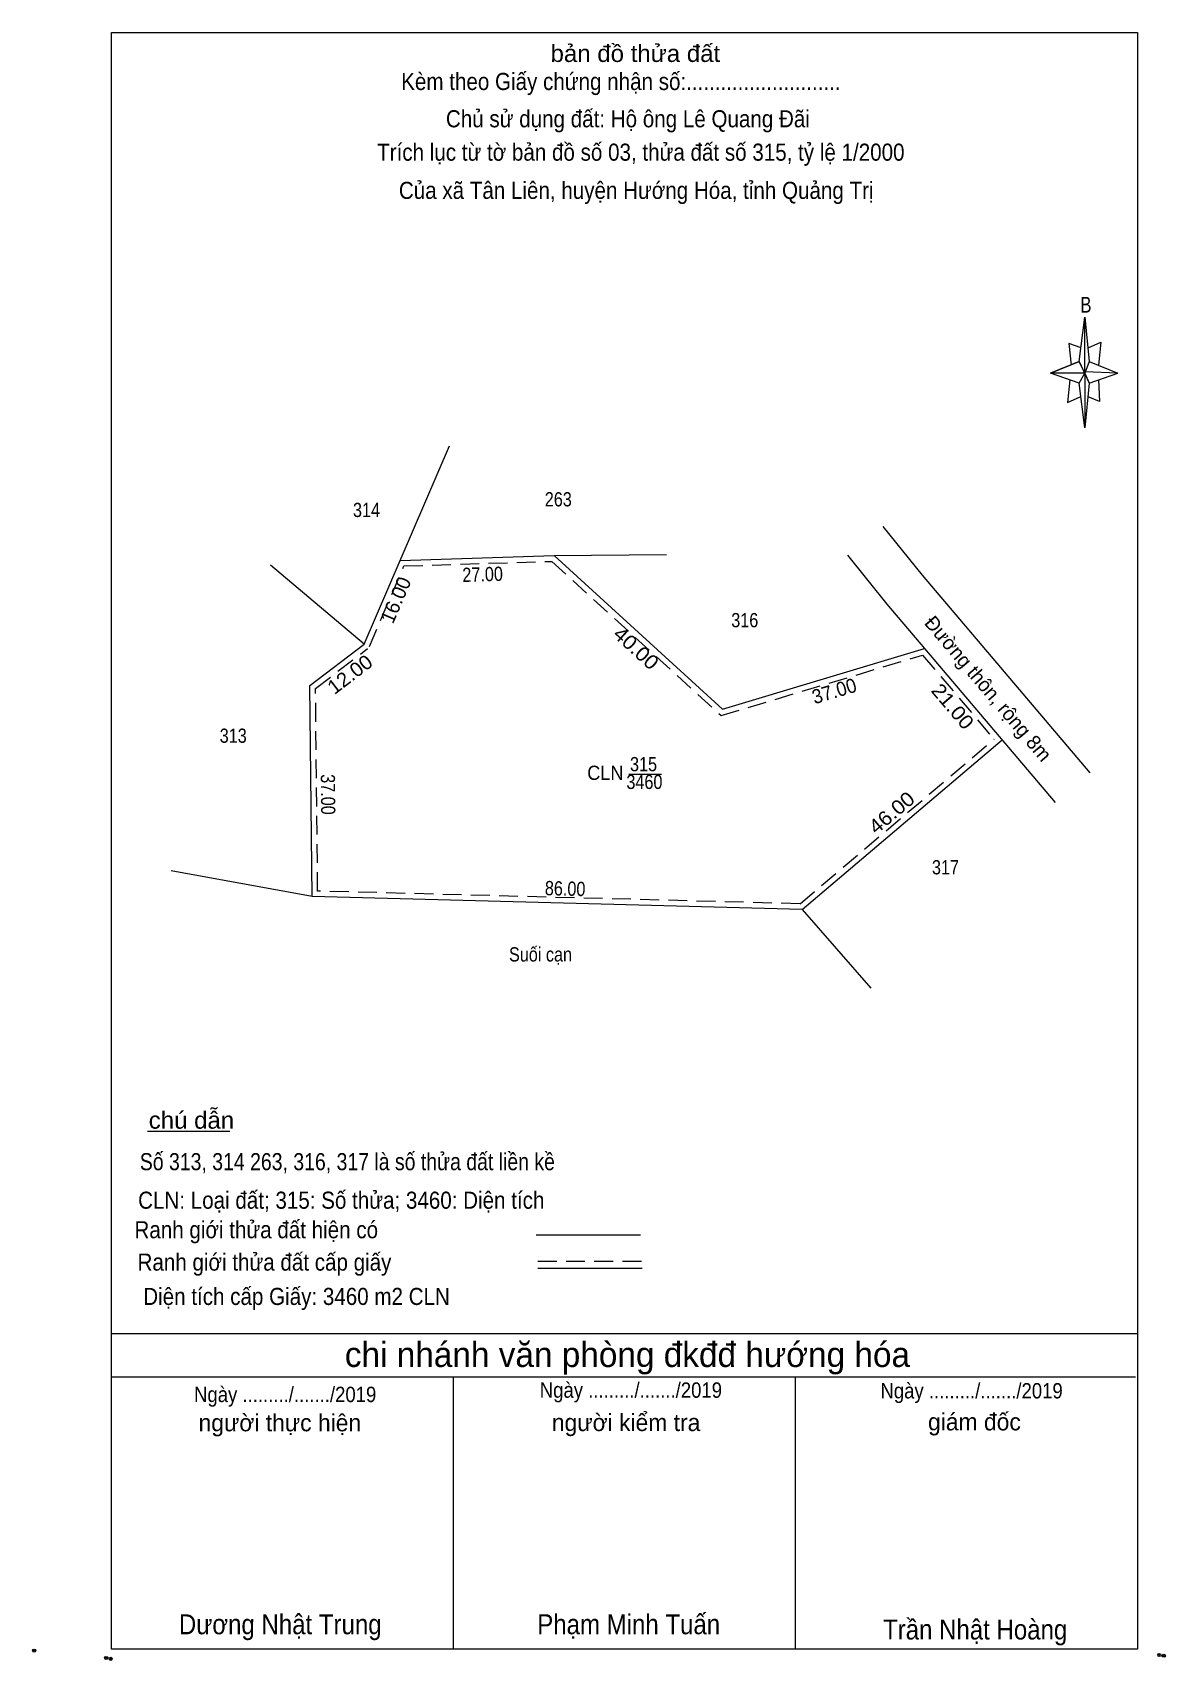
# Model space of a CAD drawing. Header units: metres. Extents: x 549111 to 549309, y 1837440 to 1837725.
import ezdxf
from ezdxf.enums import TextEntityAlignment as Align

# ---------------------------------------------------------------- set-up
doc = ezdxf.new("R2010")
doc.units = ezdxf.units.M
doc.header["$LTSCALE"] = 1.1
doc.header["$PDMODE"] = 32
doc.header["$PDSIZE"] = 0.55
doc.linetypes.add('MEDIUM_DASHED', pattern=[4.5, 3, -1.5])
for name, color, linetype, lineweight in [('10', 7, 'Continuous', 13), ('17', 7, 'Continuous', 13), ('23', 7, 'Continuous', 13), ('5', 7, 'Continuous', 13), ('6', 7, 'Continuous', 13)]:
    doc.layers.add(name, color=color, linetype=linetype, lineweight=lineweight)

msp = doc.modelspace()

# ---------------------------------------------------------------- linework, layer by layer
at = {"layer": '10'}
for p, q in [((549202.18, 1837633.74), (549221.93, 1837633.95)), ((549168.88, 1837618.21), (549152.46, 1837632.08)), ((549245.7, 1837571.65), (549280.77, 1837601.42)), ((549215.3, 1837595.38), (549221.06, 1837595.38)), ((549159.73, 1837573.93), (549135.01, 1837578.45)), ((549245.7, 1837571.65), (549257.75, 1837557.87))]:
    msp.add_line(p, q, dxfattribs=at)
at = {"layer": '10', "linetype": 'MEDIUM_DASHED'}
for p, q in [((549169.8, 1837617.82), (549175.86, 1837631.93)), ((549245.34, 1837572.66), (549279.36, 1837601.53))]:
    msp.add_line(p, q, dxfattribs=at)
at = {"layer": '10'}
for points in [[(549245.7, 1837571.65), (549159.73, 1837573.93), (549159.34, 1837610.93), (549168.88, 1837618.21), (549183.82, 1837653.02)], [(549175.19, 1837632.91), (549202.18, 1837633.74), (549231.74, 1837606.79), (549267.18, 1837617.43)]]:
    msp.add_lwpolyline(points, dxfattribs=at)
at = {"layer": '10', "linetype": 'MEDIUM_DASHED'}
for points in [[(549175.86, 1837631.93), (549201.81, 1837632.73), (549231.49, 1837605.67), (549266.84, 1837616.28)], [(549245.34, 1837572.66), (549160.72, 1837574.9), (549160.35, 1837610.44), (549169.49, 1837617.42)]]:
    msp.add_lwpolyline(points, dxfattribs=at)
at = {"layer": '17'}
msp.add_line((549130.85, 1837532.77), (549145.33, 1837532.77), dxfattribs=at)
at = {"layer": '23'}
msp.add_line((549273.28, 1837622.61), (549296.19, 1837595.62), dxfattribs=at)
at = {"layer": '23', "linetype": 'MEDIUM_DASHED'}
msp.add_line((549266.84, 1837616.28), (549279.36, 1837601.53), dxfattribs=at)
at = {"layer": '23'}
for points in [[(549259.88, 1837638.84), (549266.75, 1837630.3), (549273.28, 1837622.61)], [(549253.65, 1837633.83), (549260.58, 1837625.21), (549267.18, 1837617.43), (549290.09, 1837590.44)]]:
    msp.add_lwpolyline(points, dxfattribs=at)
at = {"layer": '5'}
for p, q in [((549124.55, 1837441.89), (549124.55, 1837725.49)), ((549294.27, 1837667.77), (549295.27, 1837675.57)), ((549296.07, 1837667.77), (549301.07, 1837665.77)), ((549294.27, 1837663.97), (549289.27, 1837665.77)), ((549296.07, 1837663.97), (549295.27, 1837656.17)), ((549297.67, 1837664.57), (549297.87, 1837660.77)), ((549297.87, 1837660.77), (549295.87, 1837661.57)), ((549124.55, 1837497.29), (549304.55, 1837497.29)), ((549124.55, 1837489.69), (549304.15, 1837489.69)), ((549124.55, 1837489.69), (549304.15, 1837489.69)), ((549124.55, 1837489.69), (549304.15, 1837489.69)), ((549184.55, 1837441.89), (549184.55, 1837489.69)), ((549244.55, 1837441.89), (549244.55, 1837489.69)), ((549304.55, 1837441.89), (549124.55, 1837441.89))]:
    msp.add_line(p, q, dxfattribs=at)
for points in [[(549124.55, 1837725.49), (549304.55, 1837725.49), (549304.55, 1837441.89)], [(549294.67, 1837670.17), (549292.47, 1837670.97), (549292.87, 1837667.17)], [(549295.87, 1837670.17), (549298.07, 1837671.17), (549297.67, 1837667.17)], [(549295.27, 1837665.77), (549294.27, 1837667.77), (549289.27, 1837665.77)], [(549292.67, 1837664.57), (549292.27, 1837660.57), (549294.47, 1837661.57)], [(549295.27, 1837665.77), (549296.07, 1837663.97), (549301.07, 1837665.77)]]:
    msp.add_lwpolyline(points, dxfattribs=at)
for points in [[(549295.27, 1837675.57), (549296.07, 1837667.77), (549295.27, 1837665.77)], [(549295.27, 1837665.77), (549289.27, 1837665.77), (549294.27, 1837667.77), (549296.07, 1837663.97), (549301.07, 1837665.77), (549295.27, 1837665.97)], [(549295.27, 1837665.77), (549295.27, 1837656.17), (549294.27, 1837663.97)]]:
    msp.add_lwpolyline(points, close=True, dxfattribs=at)
for p in [(549308.35, 1837440.89), (549309.15, 1837440.77), (549123.63, 1837440.37), (549124.43, 1837440.21)]:
    msp.add_point(p, dxfattribs=at)
at = {"layer": '6'}
for p, q in [((549199.07, 1837514.59), (549217.35, 1837514.59)), ((549199.35, 1837508.73), (549217.63, 1837508.73))]:
    msp.add_line(p, q, dxfattribs=at)
at = {"layer": '6', "linetype": 'MEDIUM_DASHED'}
msp.add_line((549199.35, 1837509.97), (549217.75, 1837509.97), dxfattribs=at)
at = {"layer": '6'}
msp.add_point((549110.99, 1837441.65), dxfattribs=at)

# ---------------------------------------------------------------- texts
at = {"layer": '10'}
for s, width, p in [('263', 0.85, (549202.93, 1837642.37)), ('314', 0.85, (549169.285, 1837640.5)), ('316', 0.85, (549235.64, 1837621.17)), ('313', 0.85, (549145.91, 1837600.9)), ('315', 0.85, (549217.88, 1837595.91)), ('CLN', 0.95, (549211.185, 1837594.39)), ('3460', 0.85, (549218.035, 1837592.8)), ('317', 0.85, (549270.84, 1837577.82)), ('Suối cạn', 0.85, (549199.81, 1837562.54))]:
    msp.add_text(s, height=2.5, dxfattribs=dict(at, width=width)).set_placement(p, align=Align.CENTER)
for s, rotation, p in [('16.00', 66.772, (549175.575, 1837625.462)), ('Đường thôn, rộng 8m', 310.326, (549277.384, 1837609.604))]:
    msp.add_text(s, height=2.5, rotation=rotation, dxfattribs=at).set_placement(p, align=Align.CENTER)
for s, rotation, width, p in [('27.00', 1.761, 0.85, (549189.697, 1837629.213)), ('40.00', 317.644, 1.1, (549215.738, 1837616.584)), ('12.00', 37.347, 1.05, (549167.142, 1837611.909)), ('37.00', 16.711, 0.95, (549251.686, 1837608.792)), ('21.00', 310.326, 1.1, (549271.155, 1837606.484)), ('37.00', 270.604, 0.85, (549161.298, 1837591.828)), ('46.00', 40.327, 1.1, (549262.206, 1837587.696)), ('86.00', 358.481, 0.85, (549204.102, 1837574.093))]:
    msp.add_text(s, height=2.5, rotation=rotation, dxfattribs=dict(at, width=width)).set_placement(p, align=Align.CENTER)
at = {"layer": '5'}
for s, height, width, p in [('bản đồ thửa đất', 3, 1.05, (549216.45, 1837720.33)), ('Kèm theo Giấy chứng nhận số:...........................', 3, 0.9, (549213.91, 1837715.41)), ('Chủ sử dụng đất: Hộ ông Lê Quang Đãi', 3, 0.9, (549215.14, 1837708.87)), ('Trích lục từ tờ bản đồ số 03, thửa đất số 315, tỷ lệ 1/2000 ', 3, 0.9, (549217.91, 1837703.01)), ('Của xã Tân Liên, huyện Hướng Hóa, tỉnh Quảng Trị', 3, 0.9, (549216.595, 1837696.31)), ('B', 2.755, 0.8, (549295.475, 1837676.37)), ('Ngày ........./......./2019', 2.7, 0.9, (549155.025, 1837485.25)), ('Ngày ........./......./2019', 2.7, 0.9, (549215.665, 1837486.01)), ('Ngày ........./......./2019', 2.7, 0.9, (549275.425, 1837485.89)), ('Dương Nhật Trung', 3.5, 0.9, (549154.16, 1837444.53)), ('Phạm Minh Tuấn', 3.5, 0.9, (549215.28, 1837444.53)), ('Trần Nhật Hoàng', 3.5, 0.9, (549276.05, 1837443.61))]:
    msp.add_text(s, height=height, dxfattribs=dict(at, width=width)).set_placement(p, align=Align.CENTER)
for s, height, p in [('chi nhánh văn phòng đkđđ hướng hóa', 4.374, (549215.06, 1837491.41)), ('người kiểm tra', 3, (549214.825, 1837480.17)), ('giám đốc', 3, (549275.92, 1837480.29)), ('người thực hiện', 3, (549154.095, 1837480.13))]:
    msp.add_text(s, height=height, dxfattribs=at).set_placement(p, align=Align.CENTER)
at = {"layer": '6'}
for s, width, p in [('chú dẫn', 1.05, (549138.585, 1837533.21)), ('Ranh giới thửa đất hiện có ', 0.9, (549150.455, 1837513.99)), ('Ranh giới thửa đất cấp giấy', 0.9, (549151.395, 1837508.31))]:
    msp.add_text(s, height=3, dxfattribs=dict(at, width=width)).set_placement(p, align=Align.CENTER)
for s, width, p in [('Số 313, 314 263, 316, 317 là số thửa đất liền kề', 0.85, (549129.53, 1837525.93)), ('CLN: Loại đất; 315: Số thửa; 3460: Diện tích', 0.9, (549129.23, 1837519.17)), ('Diện tích cấp Giấy: 3460 m2 CLN', 0.9, (549130.13, 1837502.29))]:
    msp.add_text(s, height=3, dxfattribs=dict(at, width=width)).set_placement(p)

doc.saveas('drawing.dxf')
